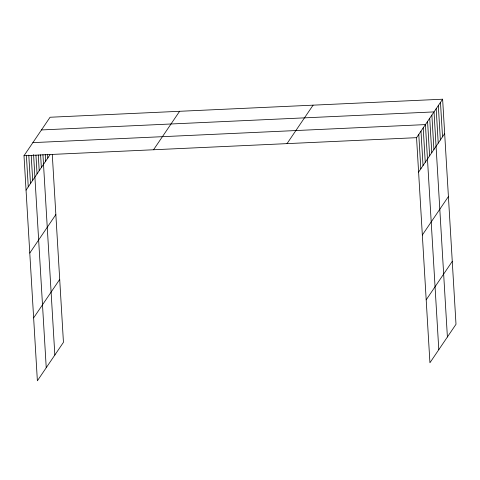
<?xml version="1.0" encoding="UTF-8"?>
<svg xmlns="http://www.w3.org/2000/svg" width="480" height="480" viewBox="0 0 480 480"><rect width="100%" height="100%" fill="white"/><g stroke="black" fill="none" stroke-linecap="round" stroke-linejoin="round"><path stroke-width="0.72" d="M52.284 154.56L63.444 342.324L37.374 380.79L24 155.712L50.07 117.246L442.626 99.21L456 324.288L429.93 362.754L416.556 137.676L442.626 99.21M26.046 190.134L49.962 154.842M29.784 253.05L55.854 214.584M33.636 317.874L59.706 279.408M153.546 149.76L179.616 111.294M287.016 143.628L313.086 105.162M418.602 172.098L444.672 133.632M422.34 235.014L448.41 196.548M426.192 299.838L452.262 261.372M41.466 129.936L434.022 111.906L447.396 336.984M32.862 142.632L425.424 124.596L438.792 349.68M24 155.712L416.556 137.676M440.478 102.384L442.524 136.806M438.324 105.558L440.37 139.98M436.176 108.732L438.222 143.154M431.874 115.08L433.92 149.502M429.726 118.248L431.766 152.676M427.572 121.422L429.618 155.85M423.204 127.866L425.25 162.288M420.99 131.136L423.036 165.558M418.776 134.406L420.822 168.828M47.592 154.272L47.814 158.016M45.264 154.452L45.66 161.19M42.936 154.632L54.84 355.02M40.602 154.812L41.358 167.532M38.274 154.992L39.21 170.706M35.946 155.172L37.062 173.88M33.576 154.608L46.236 367.71M31.224 155.628L32.694 180.324M28.788 155.16L30.474 183.594M26.394 155.436L28.26 186.864"/></g></svg>
